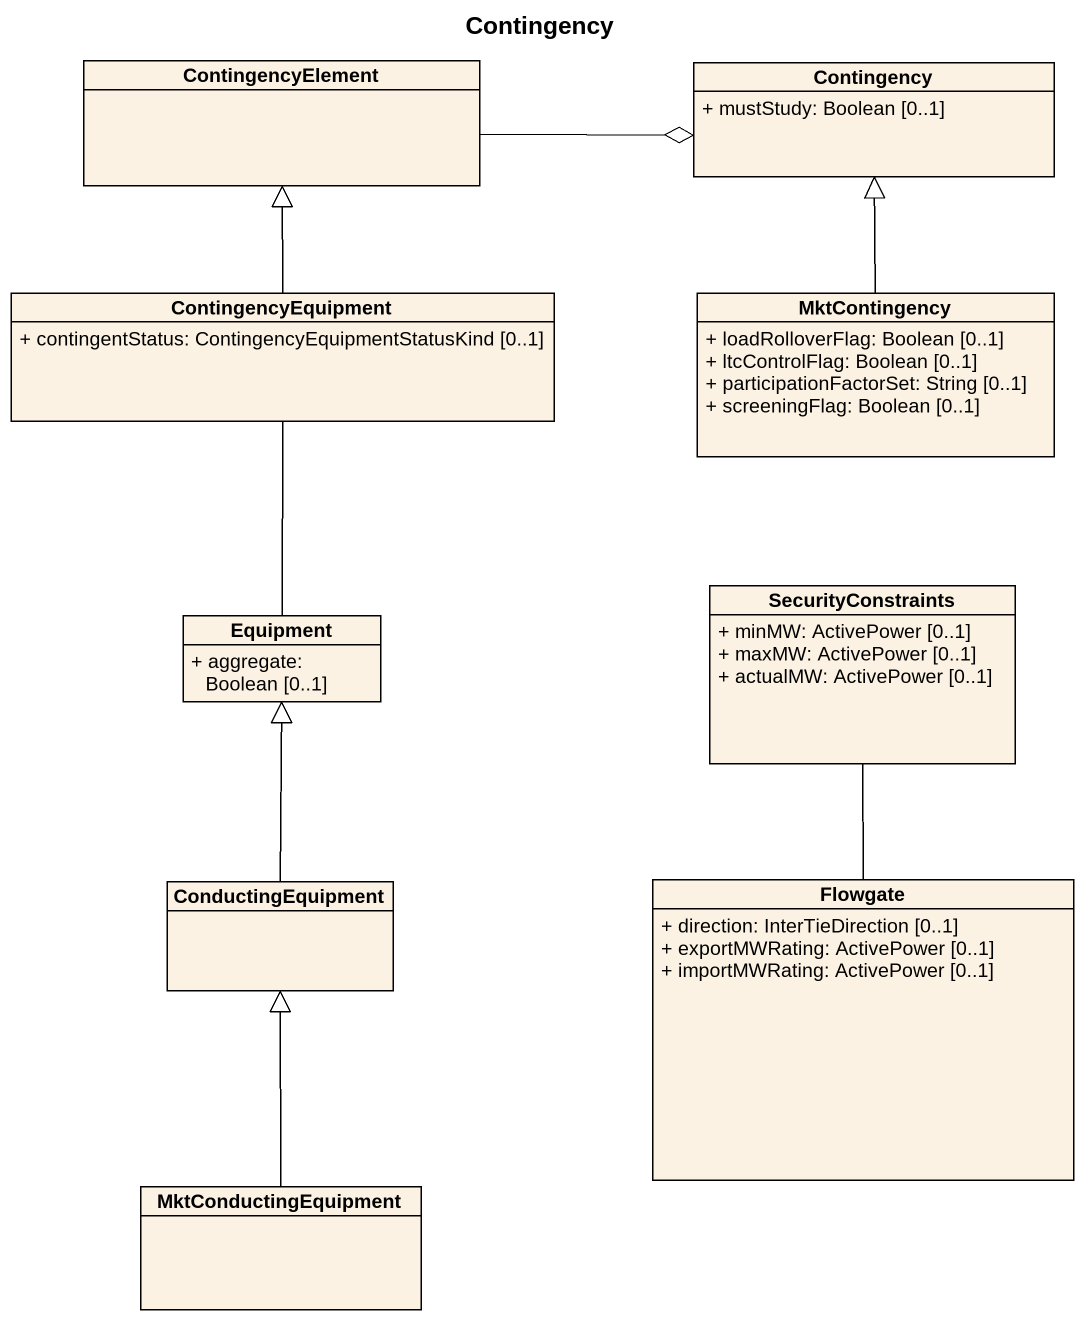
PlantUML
@startuml
title Contingency
hide circle
hide empty members
skinparam classAttributeIconSize 0
class ContingencyElement
class Contingency {
  + mustStudy: Boolean [0..1]
}
class ContingencyEquipment {
  + contingentStatus: ContingencyEquipmentStatusKind [0..1]
}
class MktContingency {
  + loadRolloverFlag: Boolean [0..1]
  + ltcControlFlag: Boolean [0..1]
  + participationFactorSet: String [0..1]
  + screeningFlag: Boolean [0..1]
}
class Equipment {
  + aggregate: Boolean [0..1]
}
class SecurityConstraints {
  + minMW: ActivePower [0..1]
  + maxMW: ActivePower [0..1]
  + actualMW: ActivePower [0..1]
}
class ConductingEquipment
class Flowgate {
  + direction: InterTieDirection [0..1]
  + exportMWRating: ActivePower [0..1]
  + importMWRating: ActivePower [0..1]
}
class MktConductingEquipment
ContingencyElement -right-o Contingency
ContingencyEquipment -up-|> ContingencyElement
ContingencyEquipment -- Equipment
MktContingency -up-|> Contingency
ConductingEquipment -up-|> Equipment
Flowgate -up- SecurityConstraints
MktConductingEquipment -up-|> ConductingEquipment
@enduml
